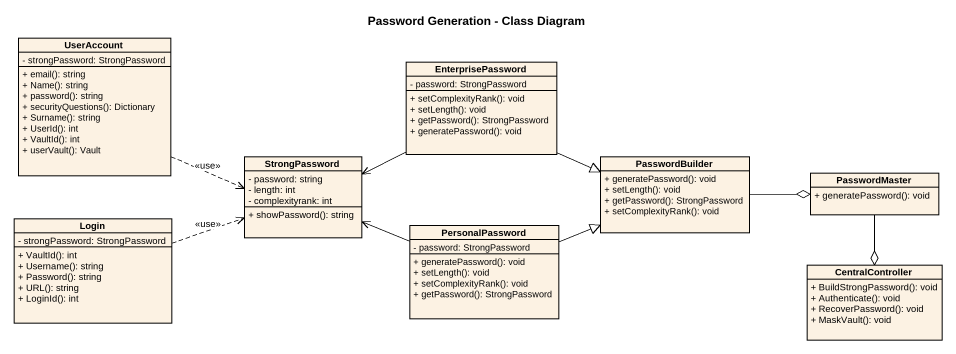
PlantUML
@startuml
title Password Generation - Class Diagram
hide circle
hide empty members
skinparam classAttributeIconSize 0
class UserAccount {
  - strongPassword: StrongPassword
  + email(): string
  + Name(): string
  + password(): string
  + securityQuestions(): Dictionary
  + Surname(): string
  + UserId(): int
  + VaultId(): int
  + userVault(): Vault
}
class EnterprisePassword {
  - password: StrongPassword
  + setComplexityRank(): void
  + setLength(): void
  + getPassword(): StrongPassword
  + generatePassword(): void
}
class StrongPassword {
  - password: string
  - length: int
  - complexityrank: int
  + showPassword(): string
}
class PasswordBuilder {
  + generatePassword(): void
  + setLength(): void
  + getPassword(): StrongPassword
  + setComplexityRank(): void
}
class PasswordMaster {
  + generatePassword(): void
}
class Login {
  - strongPassword: StrongPassword
  + VaultId(): int
  + Username(): string
  + Password(): string
  + URL(): string
  + LoginId(): int
}
class PersonalPassword {
  - password: StrongPassword
  + generatePassword(): void
  + setLength(): void
  + setComplexityRank(): void
  + getPassword(): StrongPassword
}
class CentralController {
  + BuildStrongPassword(): void
  + Authenticate(): void
  + RecoverPassword(): void
  + MaskVault(): void
}
UserAccount .right.> StrongPassword : <<use>>
EnterprisePassword -left-> StrongPassword
EnterprisePassword -right-|> PasswordBuilder
PasswordBuilder -right-o PasswordMaster
PasswordMaster --o CentralController
Login .right.> StrongPassword : <<use>>
PersonalPassword -left-> StrongPassword
PersonalPassword -right-|> PasswordBuilder
@enduml
